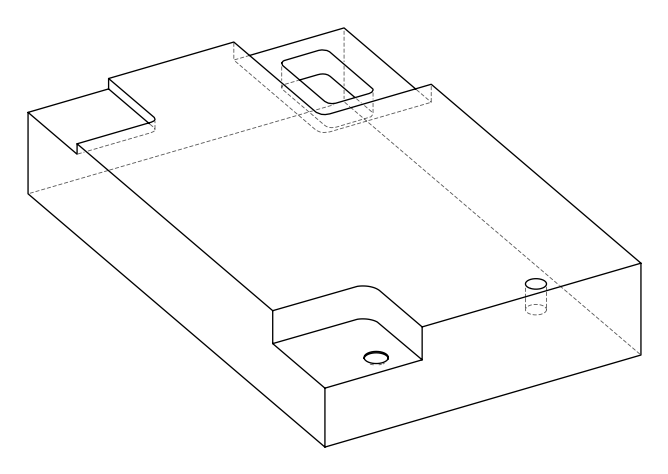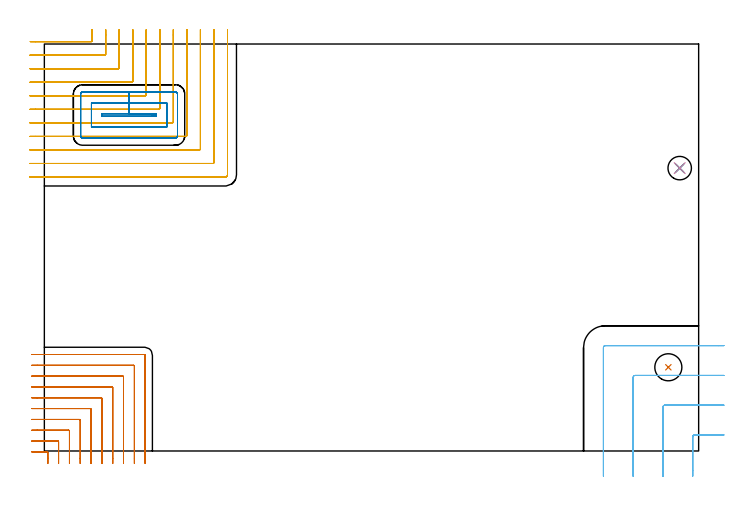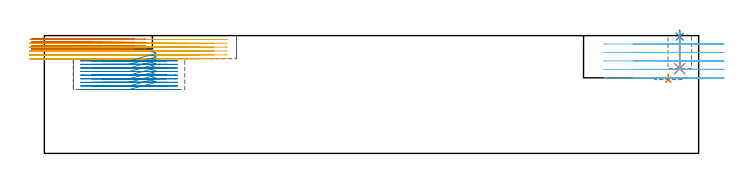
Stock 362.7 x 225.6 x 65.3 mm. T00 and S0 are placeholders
(PLAN: 8 operations, 6 tool changes, 34.3 min)
(1 INDEXABLE_INSERT_DRILL_BLIND_HOLE_FROM_SOLID | STEP1POCKET | UGT0302_001 | 0.02 min | 4303 mm3)
(2 SPOT_DRILL | STEP1POCKET_1 | NXT0321_9005460120000 | 0.03 min | 2 mm3)
(3 DRILL_BLIND_HOLE_INTO_CENTER | STEP1POCKET_1 | NXT0301_055 | 0.08 min | 951 mm3)
(4 DRILL_TO_ENLARGE_BLIND_HOLE | STEP1POCKET_1 | UGT0301_374 | 0.08 min | 1470 mm3)
(5 MILL_CORNER_NOTCH_RECTANGULAR | CORNER_NOTCH_RECTANGULAR | NXT0201_013 | Follow Part, ap 2.5, ae 75% | 16.88 min | 107185 mm3)
(6 MILL_CORNER_NOTCH_RECTANGULAR_1 | CORNER_NOTCH_RECTANGULAR_1 | UGT0201_105 | Follow Part, ap 5.5, ae 75% | 4.03 min | 98760 mm3)
(7 MILL_CORNER_NOTCH_RECTANGULAR_2 | CORNER_NOTCH_RECTANGULAR_2 | NXT0201_009 | Follow Part, ap 2, ae 75% | 6.33 min | 25461 mm3)
(8 MILL_RECTANGULAR_POCKET | POCKET_RECTANGULAR_STRAIGHT | NXT0201_009 | Follow Part, ap 2, ae 75% | 6.88 min | 34975 mm3)
(TOOL UGT0302_001 | Indexable Insert Drill 15mm | D15 PA180 FL50 Z2)
(TOOL NXT0321_9005460120000 | NC Spot Drill, 142deg, 12mm, Carbide, Uncoated | D12 PA142 FL30 Z2)
(TOOL NXT0301_055 | Carbide Drill 8.4mm [860.1-0840-042A1-MM 2214] | D8.4 PA140 FL61 Z2)
(TOOL UGT0301_374 | Twist Drill Flat Bottom 13 mm | D13 PA180 FL101 Z2)
(TOOL NXT0201_013 | ENDMILL 10mm | D10 FL30 Z4)
(TOOL UGT0201_105 | End Mill 22 mm | D22 FL25 Z2)
(TOOL NXT0201_009 | ENDMILL 8mm [2P460-0800-NA 1630] | D8 FL26 Z6)
(OP 1 INDEXABLE_INSERT_DRILL_BLIND_HOLE_FROM_SOLID)
G17 G21 G94 G90
T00 M6
G54
G17 G0 G90 X345.9 Y46.4 S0 M3
G43 Z75.3 H0
G94 G81 G98 Z40.9 F250. R43.9
G80
M5
M2
(OP 2 SPOT_DRILL)
G17 G21 G94 G90
T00 M6
G54
G17 G0 G90 X352.2 Y156.8 S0 M3
G43 Z75.3 H0
G94 G81 G98 Z64.74 F250. R68.3
G80
M5
M2
(OP 3 DRILL_BLIND_HOLE_INTO_CENTER)
G17 G21 G94 G90
T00 M6
G54
G17 G0 G90 X352.2 Y156.8 S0 M3
G43 Z75.3 H1
G94 G81 G98 Z47. F250. R67.3
G80
M5
M2
(OP 4 DRILL_TO_ENLARGE_BLIND_HOLE)
G17 G21 G94 G90
T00 M6
G54
G17 G0 G90 X352.2 Y156.8 S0 M3
G43 Z75.3 H0
G94 G81 G98 Z47. F250. R67.3
G80
M5
M2
(OP 5 MILL_CORNER_NOTCH_RECTANGULAR)
G17 G21 G94 G90
T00 M6
G54
G17 G0 G90 X-7.828 Y226.9 S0 M3
G43 Z75.3 H0
Z63.167
G94 G1 X-4.828 F250.
X26.005 F500.
G3 X26.5 Y227.395 R0.5
G1 Y230.6
Y233.6 F250.
G0 Z75.3
X-8. Y219.4
Z63.167
G1 X-5.
X33.505 F500.
G3 X34. Y219.895 R0.5
G1 Y230.6
Y233.6 F250.
G0 Z75.3
X-8. Y211.9
Z63.167
G1 X-5.
X41.005 F500.
G3 X41.5 Y212.395 R0.5
G1 Y230.6
Y233.6 F250.
G0 Z75.3
X-8. Y204.4
Z63.167
G1 X-5.
X48.505 F500.
G3 X49. Y204.895 R0.5
G1 Y230.6
Y233.6 F250.
G0 Z75.3
X-8. Y196.9
Z63.167
G1 X-5.
X56.004 F500.
G3 X56.5 Y197.396 R0.5
G1 Y230.6
Y233.6 F250.
G0 Z75.3
X-8. Y189.4
Z63.167
G1 X-5.
X63.504 F500.
G3 X64. Y189.896 R0.5
G1 Y230.6
Y233.6 F250.
G0 Z75.3
X-8. Y181.9
Z63.167
G1 X-5.
X71.004 F500.
G3 X71.5 Y182.396 R0.5
G1 Y230.6
Y233.6 F250.
G0 Z75.3
X-8. Y174.4
Z63.167
G1 X-5.
X78.504 F500.
G3 X79. Y174.896 R0.5
G1 Y230.6
Y233.6 F250.
G0 Z75.3
X-8. Y166.9
Z63.167
G1 X-5.
X86.003 F500.
G3 X86.5 Y167.397 R0.5
G1 Y230.6
Y233.6 F250.
G0 Z75.3
X-8. Y159.4
Z63.167
G1 X-5.
X93.503 F500.
G3 X94. Y159.897 R0.5
G1 Y230.6
Y233.6 F250.
G0 Z75.3
X-8. Y151.9
Z63.167
G1 X-5.
X100.4 F500.
G3 X101.5 Y153. R1.1
G1 Y230.6
Y233.6 F250.
G0 Z75.3
X-7.828 Y226.9
Z61.033
G1 X-4.828
X26.005 F500.
G3 X26.5 Y227.395 R0.5
G1 Y230.6
Y233.6 F250.
G0 Z75.3
X-8. Y219.4
Z61.033
G1 X-5.
X33.505 F500.
G3 X34. Y219.895 R0.5
G1 Y230.6
Y233.6 F250.
G0 Z75.3
X-8. Y211.9
Z61.033
G1 X-5.
X41.005 F500.
G3 X41.5 Y212.395 R0.5
G1 Y230.6
Y233.6 F250.
G0 Z75.3
X-8. Y204.4
Z61.033
G1 X-5.
X48.505 F500.
G3 X49. Y204.895 R0.5
G1 Y230.6
Y233.6 F250.
G0 Z75.3
X-8. Y196.9
Z61.033
G1 X-5.
X56.004 F500.
G3 X56.5 Y197.396 R0.5
G1 Y230.6
Y233.6 F250.
G0 Z75.3
X-8. Y189.4
Z61.033
G1 X-5.
X63.504 F500.
G3 X64. Y189.896 R0.5
G1 Y230.6
Y233.6 F250.
G0 Z75.3
X-8. Y181.9
Z61.033
G1 X-5.
X71.004 F500.
G3 X71.5 Y182.396 R0.5
G1 Y230.6
Y233.6 F250.
G0 Z75.3
X-8. Y174.4
Z61.033
G1 X-5.
X78.504 F500.
G3 X79. Y174.896 R0.5
G1 Y230.6
Y233.6 F250.
G0 Z75.3
X-8. Y166.9
Z61.033
G1 X-5.
X86.003 F500.
G3 X86.5 Y167.397 R0.5
G1 Y230.6
Y233.6 F250.
G0 Z75.3
X-8. Y159.4
Z61.033
G1 X-5.
X93.503 F500.
G3 X94. Y159.897 R0.5
G1 Y230.6
Y233.6 F250.
G0 Z75.3
X-8. Y151.9
Z61.033
G1 X-5.
X100.4 F500.
G3 X101.5 Y153. R1.1
G1 Y230.6
Y233.6 F250.
G0 Z75.3
X-7.828 Y226.9
Z58.9
G1 X-4.828
X26.005 F500.
G3 X26.5 Y227.395 R0.5
G1 Y230.6
Y233.6 F250.
G0 Z75.3
X-8. Y219.4
Z58.9
G1 X-5.
X33.505 F500.
G3 X34. Y219.895 R0.5
G1 Y230.6
Y233.6 F250.
G0 Z75.3
X-8. Y211.9
Z58.9
G1 X-5.
X41.005 F500.
G3 X41.5 Y212.395 R0.5
G1 Y230.6
Y233.6 F250.
G0 Z75.3
X-8. Y204.4
Z58.9
G1 X-5.
X48.505 F500.
G3 X49. Y204.895 R0.5
G1 Y230.6
Y233.6 F250.
G0 Z75.3
X-8. Y196.9
Z58.9
G1 X-5.
X56.004 F500.
G3 X56.5 Y197.396 R0.5
G1 Y230.6
Y233.6 F250.
G0 Z75.3
X-8. Y189.4
Z58.9
G1 X-5.
X63.504 F500.
G3 X64. Y189.896 R0.5
G1 Y230.6
Y233.6 F250.
G0 Z75.3
X-8. Y181.9
Z58.9
G1 X-5.
X71.004 F500.
G3 X71.5 Y182.396 R0.5
G1 Y230.6
Y233.6 F250.
G0 Z75.3
X-8. Y174.4
Z58.9
G1 X-5.
X78.504 F500.
G3 X79. Y174.896 R0.5
G1 Y230.6
Y233.6 F250.
G0 Z75.3
X-8. Y166.9
Z58.9
G1 X-5.
X86.003 F500.
G3 X86.5 Y167.397 R0.5
G1 Y230.6
Y233.6 F250.
G0 Z75.3
X-8. Y159.4
Z58.9
G1 X-5.
X93.503 F500.
G3 X94. Y159.897 R0.5
G1 Y230.6
Y233.6 F250.
G0 Z75.3
X-8. Y151.9
Z58.9
G1 X-5.
X100.4 F500.
G3 X101.5 Y153. R1.1
G1 Y230.6
Y233.6 F250.
G0 Z75.3
X-7.828 Y226.9
Z56.767
G1 X-4.828
X26.005 F500.
G3 X26.5 Y227.395 R0.5
G1 Y230.6
Y233.6 F250.
G0 Z75.3
X-8. Y219.4
Z56.767
G1 X-5.
X33.505 F500.
G3 X34. Y219.895 R0.5
G1 Y230.6
Y233.6 F250.
G0 Z75.3
X-8. Y211.9
Z56.767
G1 X-5.
X41.005 F500.
G3 X41.5 Y212.395 R0.5
G1 Y230.6
Y233.6 F250.
G0 Z75.3
X-8. Y204.4
Z56.767
G1 X-5.
X48.505 F500.
G3 X49. Y204.895 R0.5
G1 Y230.6
Y233.6 F250.
G0 Z75.3
X-8. Y196.9
Z56.767
G1 X-5.
X56.004 F500.
G3 X56.5 Y197.396 R0.5
G1 Y230.6
Y233.6 F250.
G0 Z75.3
X-8. Y189.4
Z56.767
G1 X-5.
X63.504 F500.
G3 X64. Y189.896 R0.5
G1 Y230.6
Y233.6 F250.
G0 Z75.3
X-8. Y181.9
Z56.767
G1 X-5.
X71.004 F500.
G3 X71.5 Y182.396 R0.5
G1 Y230.6
Y233.6 F250.
G0 Z75.3
X-8. Y174.4
Z56.767
G1 X-5.
X78.504 F500.
G3 X79. Y174.896 R0.5
G1 Y230.6
Y233.6 F250.
G0 Z75.3
X-8. Y166.9
Z56.767
G1 X-5.
X86.003 F500.
G3 X86.5 Y167.397 R0.5
G1 Y230.6
Y233.6 F250.
G0 Z75.3
X-8. Y159.4
Z56.767
G1 X-5.
X93.503 F500.
G3 X94. Y159.897 R0.5
G1 Y230.6
Y233.6 F250.
G0 Z75.3
X-8. Y151.9
Z56.767
G1 X-5.
X100.4 F500.
G3 X101.5 Y153. R1.1
G1 Y230.6
Y233.6 F250.
G0 Z75.3
X-7.828 Y226.9
Z54.633
G1 X-4.828
X26.005 F500.
G3 X26.5 Y227.395 R0.5
G1 Y230.6
Y233.6 F250.
G0 Z75.3
X-8. Y219.4
Z54.633
G1 X-5.
X33.505 F500.
G3 X34. Y219.895 R0.5
G1 Y230.6
Y233.6 F250.
G0 Z75.3
X-8. Y211.9
Z54.633
G1 X-5.
X41.005 F500.
G3 X41.5 Y212.395 R0.5
G1 Y230.6
Y233.6 F250.
G0 Z75.3
X-8. Y204.4
Z54.633
G1 X-5.
X48.505 F500.
G3 X49. Y204.895 R0.5
G1 Y230.6
Y233.6 F250.
G0 Z75.3
X-8. Y196.9
Z54.633
G1 X-5.
X56.004 F500.
G3 X56.5 Y197.396 R0.5
G1 Y230.6
Y233.6 F250.
G0 Z75.3
X-8. Y189.4
Z54.633
G1 X-5.
X63.504 F500.
G3 X64. Y189.896 R0.5
G1 Y230.6
Y233.6 F250.
G0 Z75.3
X-8. Y181.9
Z54.633
G1 X-5.
X71.004 F500.
G3 X71.5 Y182.396 R0.5
G1 Y230.6
Y233.6 F250.
G0 Z75.3
X-8. Y174.4
Z54.633
G1 X-5.
X78.504 F500.
G3 X79. Y174.896 R0.5
G1 Y230.6
Y233.6 F250.
G0 Z75.3
X-8. Y166.9
Z54.633
G1 X-5.
X86.003 F500.
G3 X86.5 Y167.397 R0.5
G1 Y230.6
Y233.6 F250.
G0 Z75.3
X-8. Y159.4
Z54.633
G1 X-5.
X93.503 F500.
G3 X94. Y159.897 R0.5
G1 Y230.6
Y233.6 F250.
G0 Z75.3
X-8. Y151.9
Z54.633
G1 X-5.
X100.4 F500.
G3 X101.5 Y153. R1.1
G1 Y230.6
Y233.6 F250.
G0 Z75.3
X-7.828 Y226.9
Z52.5
G1 X-4.828
X26.005 F500.
G3 X26.5 Y227.395 R0.5
G1 Y230.6
Y233.6 F250.
G0 Z75.3
X-8. Y219.4
Z52.5
G1 X-5.
X33.505 F500.
G3 X34. Y219.895 R0.5
G1 Y230.6
Y233.6 F250.
G0 Z75.3
X-8. Y211.9
Z52.5
G1 X-5.
X41.005 F500.
G3 X41.5 Y212.395 R0.5
G1 Y230.6
Y233.6 F250.
G0 Z75.3
X-8. Y204.4
Z52.5
G1 X-5.
X48.505 F500.
G3 X49. Y204.895 R0.5
G1 Y230.6
Y233.6 F250.
G0 Z75.3
X-8. Y196.9
Z52.5
G1 X-5.
X56.004 F500.
G3 X56.5 Y197.396 R0.5
G1 Y230.6
Y233.6 F250.
G0 Z75.3
X-8. Y189.4
Z52.5
G1 X-5.
X63.504 F500.
G3 X64. Y189.896 R0.5
G1 Y230.6
Y233.6 F250.
G0 Z75.3
X-8. Y181.9
Z52.5
G1 X-5.
X71.004 F500.
G3 X71.5 Y182.396 R0.5
G1 Y230.6
Y233.6 F250.
G0 Z75.3
X-8. Y174.4
Z52.5
G1 X-5.
X78.504 F500.
G3 X79. Y174.896 R0.5
G1 Y230.6
Y233.6 F250.
G0 Z75.3
X-8. Y166.9
Z52.5
G1 X-5.
X86.003 F500.
G3 X86.5 Y167.397 R0.5
G1 Y230.6
Y233.6 F250.
G0 Z75.3
X-8. Y159.4
Z52.5
G1 X-5.
X93.503 F500.
G3 X94. Y159.897 R0.5
G1 Y230.6
Y233.6 F250.
G0 Z75.3
X-8. Y151.9
Z52.5
G1 X-5.
X100.4 F500.
G3 X101.5 Y153. R1.1
G1 Y230.6
Y233.6 F250.
G0 Z75.3
M5
M2
(OP 6 MILL_CORNER_NOTCH_RECTANGULAR_1)
G17 G21 G94 G90
T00 M6
G54
G17 G0 G90 X376.7 Y8.9 S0 M3
G43 Z75.3 H0
Z60.62
G94 G1 X373.7 F250.
X360.495 F500.
G3 X359.4 Y7.805 R1.1
G1 Y-11.
Y-14. F250.
G0 Z75.3
X376.7 Y25.4
Z60.62
G1 X373.7
X343.995 F500.
G3 X342.9 Y24.305 R1.1
G1 Y-11.
Y-14. F250.
G0 Z75.3
X376.7 Y41.9
Z60.62
G1 X373.7
X327.495 F500.
G3 X326.4 Y40.805 R1.1
G1 Y-11.
Y-14. F250.
G0 Z75.3
X376.7 Y58.4
Z60.62
G1 X373.7
X310.995 F500.
G3 X309.9 Y57.305 R1.1
G1 Y-11.
Y-14. F250.
G0 Z75.3
X376.7 Y8.9
Z55.94
G1 X373.7
X360.495 F500.
G3 X359.4 Y7.805 R1.1
G1 Y-11.
Y-14. F250.
G0 Z75.3
X376.7 Y25.4
Z55.94
G1 X373.7
X343.995 F500.
G3 X342.9 Y24.305 R1.1
G1 Y-11.
Y-14. F250.
G0 Z75.3
X376.7 Y41.9
Z55.94
G1 X373.7
X327.495 F500.
G3 X326.4 Y40.805 R1.1
G1 Y-11.
Y-14. F250.
G0 Z75.3
X376.7 Y58.4
Z55.94
G1 X373.7
X310.995 F500.
G3 X309.9 Y57.305 R1.1
G1 Y-11.
Y-14. F250.
G0 Z75.3
X376.7 Y8.9
Z51.26
G1 X373.7
X360.495 F500.
G3 X359.4 Y7.805 R1.1
G1 Y-11.
Y-14. F250.
G0 Z75.3
X376.7 Y25.4
Z51.26
G1 X373.7
X343.995 F500.
G3 X342.9 Y24.305 R1.1
G1 Y-11.
Y-14. F250.
G0 Z75.3
X376.7 Y41.9
Z51.26
G1 X373.7
X327.495 F500.
G3 X326.4 Y40.805 R1.1
G1 Y-11.
Y-14. F250.
G0 Z75.3
X376.7 Y58.4
Z51.26
G1 X373.7
X310.995 F500.
G3 X309.9 Y57.305 R1.1
G1 Y-11.
Y-14. F250.
G0 Z75.3
X376.7 Y8.9
Z46.58
G1 X373.7
X360.495 F500.
G3 X359.4 Y7.805 R1.1
G1 Y-11.
Y-14. F250.
G0 Z75.3
X376.7 Y25.4
Z46.58
G1 X373.7
X343.995 F500.
G3 X342.9 Y24.305 R1.1
G1 Y-11.
Y-14. F250.
G0 Z75.3
X376.7 Y41.9
Z46.58
G1 X373.7
X327.495 F500.
G3 X326.4 Y40.805 R1.1
G1 Y-11.
Y-14. F250.
G0 Z75.3
X376.7 Y58.4
Z46.58
G1 X373.7
X310.995 F500.
G3 X309.9 Y57.305 R1.1
G1 Y-11.
Y-14. F250.
G0 Z75.3
X376.7 Y8.9
Z41.9
G1 X373.7
X360.495 F500.
G3 X359.4 Y7.805 R1.1
G1 Y-11.
Y-14. F250.
G0 Z75.3
X376.7 Y25.4
Z41.9
G1 X373.7
X343.995 F500.
G3 X342.9 Y24.305 R1.1
G1 Y-11.
Y-14. F250.
G0 Z75.3
X376.7 Y41.9
Z41.9
G1 X373.7
X327.495 F500.
G3 X326.4 Y40.805 R1.1
G1 Y-11.
Y-14. F250.
G0 Z75.3
X376.7 Y58.4
Z41.9
G1 X373.7
X310.995 F500.
G3 X309.9 Y57.305 R1.1
G1 Y-11.
Y-14. F250.
G0 Z75.3
M5
M2
(OP 7 MILL_CORNER_NOTCH_RECTANGULAR_2)
G17 G21 G94 G90
T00 M6
G54
G17 G0 G90 X1.9 Y-7. S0 M3
G43 Z75.3 H1
Z63.45
G94 G1 Y-4. F250.
Y-0.896 F500.
G3 X1.504 Y-0.5 R0.4
G1 X-3.969
X-6.969 F250.
G0 Z75.3
X7.9 Y-7.
Z63.45
G1 Y-4.
Y5.104 F500.
G3 X7.504 Y5.5 R0.4
G1 X-4.
X-7. F250.
G0 Z75.3
X13.9 Y-7.
Z63.45
G1 Y-4.
Y11.104 F500.
G3 X13.504 Y11.5 R0.4
G1 X-4.
X-7. F250.
G0 Z75.3
X19.9 Y-7.
Z63.45
G1 Y-4.
Y17.103 F500.
G3 X19.503 Y17.5 R0.4
G1 X-4.
X-7. F250.
G0 Z75.3
X25.9 Y-7.
Z63.45
G1 Y-4.
Y23.103 F500.
G3 X25.503 Y23.5 R0.4
G1 X-4.
X-7. F250.
G0 Z75.3
X31.9 Y-7.
Z63.45
G1 Y-4.
Y29.103 F500.
G3 X31.503 Y29.5 R0.4
G1 X-4.
X-7. F250.
G0 Z75.3
X37.9 Y-7.
Z63.45
G1 Y-4.
Y35.103 F500.
G3 X37.503 Y35.5 R0.4
G1 X-4.
X-7. F250.
G0 Z75.3
X43.9 Y-7.
Z63.45
G1 Y-4.
Y41.103 F500.
G3 X43.503 Y41.5 R0.4
G1 X-4.
X-7. F250.
G0 Z75.3
X49.9 Y-7.
Z63.45
G1 Y-4.
Y47.103 F500.
G3 X49.503 Y47.5 R0.4
G1 X-4.
X-7. F250.
G0 Z75.3
X55.9 Y-7.
Z63.45
G1 Y-4.
Y53.103 F500.
G3 X55.503 Y53.5 R0.4
G1 X-4.
X-7. F250.
G0 Z75.3
X1.9 Y-7.
Z61.6
G1 Y-4.
Y-0.896 F500.
G3 X1.504 Y-0.5 R0.4
G1 X-3.969
X-6.969 F250.
G0 Z75.3
X7.9 Y-7.
Z61.6
G1 Y-4.
Y5.104 F500.
G3 X7.504 Y5.5 R0.4
G1 X-4.
X-7. F250.
G0 Z75.3
X13.9 Y-7.
Z61.6
G1 Y-4.
Y11.104 F500.
G3 X13.504 Y11.5 R0.4
G1 X-4.
X-7. F250.
G0 Z75.3
X19.9 Y-7.
Z61.6
G1 Y-4.
Y17.103 F500.
G3 X19.503 Y17.5 R0.4
G1 X-4.
X-7. F250.
G0 Z75.3
X25.9 Y-7.
Z61.6
G1 Y-4.
Y23.103 F500.
G3 X25.503 Y23.5 R0.4
G1 X-4.
X-7. F250.
G0 Z75.3
X31.9 Y-7.
Z61.6
G1 Y-4.
Y29.103 F500.
G3 X31.503 Y29.5 R0.4
G1 X-4.
X-7. F250.
G0 Z75.3
X37.9 Y-7.
Z61.6
G1 Y-4.
Y35.103 F500.
G3 X37.503 Y35.5 R0.4
G1 X-4.
X-7. F250.
G0 Z75.3
X43.9 Y-7.
Z61.6
G1 Y-4.
Y41.103 F500.
G3 X43.503 Y41.5 R0.4
G1 X-4.
X-7. F250.
G0 Z75.3
X49.9 Y-7.
Z61.6
G1 Y-4.
Y47.103 F500.
G3 X49.503 Y47.5 R0.4
G1 X-4.
X-7. F250.
G0 Z75.3
X55.9 Y-7.
Z61.6
G1 Y-4.
Y53.103 F500.
G3 X55.503 Y53.5 R0.4
G1 X-4.
X-7. F250.
G0 Z75.3
X1.9 Y-7.
Z59.75
G1 Y-4.
Y-0.896 F500.
G3 X1.504 Y-0.5 R0.4
G1 X-3.969
X-6.969 F250.
G0 Z75.3
X7.9 Y-7.
Z59.75
G1 Y-4.
Y5.104 F500.
G3 X7.504 Y5.5 R0.4
G1 X-4.
X-7. F250.
G0 Z75.3
X13.9 Y-7.
Z59.75
G1 Y-4.
Y11.104 F500.
G3 X13.504 Y11.5 R0.4
G1 X-4.
X-7. F250.
G0 Z75.3
X19.9 Y-7.
Z59.75
G1 Y-4.
Y17.103 F500.
G3 X19.503 Y17.5 R0.4
G1 X-4.
X-7. F250.
G0 Z75.3
X25.9 Y-7.
Z59.75
G1 Y-4.
Y23.103 F500.
G3 X25.503 Y23.5 R0.4
G1 X-4.
X-7. F250.
G0 Z75.3
X31.9 Y-7.
Z59.75
G1 Y-4.
Y29.103 F500.
G3 X31.503 Y29.5 R0.4
G1 X-4.
X-7. F250.
G0 Z75.3
X37.9 Y-7.
Z59.75
G1 Y-4.
Y35.103 F500.
G3 X37.503 Y35.5 R0.4
G1 X-4.
X-7. F250.
G0 Z75.3
X43.9 Y-7.
Z59.75
G1 Y-4.
Y41.103 F500.
G3 X43.503 Y41.5 R0.4
G1 X-4.
X-7. F250.
G0 Z75.3
X49.9 Y-7.
Z59.75
G1 Y-4.
Y47.103 F500.
G3 X49.503 Y47.5 R0.4
G1 X-4.
X-7. F250.
G0 Z75.3
X55.9 Y-7.
Z59.75
G1 Y-4.
Y53.103 F500.
G3 X55.503 Y53.5 R0.4
G1 X-4.
X-7. F250.
G0 Z75.3
X1.9 Y-7.
Z57.9
G1 Y-4.
Y-0.896 F500.
G3 X1.504 Y-0.5 R0.4
G1 X-3.969
X-6.969 F250.
G0 Z75.3
X7.9 Y-7.
Z57.9
G1 Y-4.
Y5.104 F500.
G3 X7.504 Y5.5 R0.4
G1 X-4.
X-7. F250.
G0 Z75.3
X13.9 Y-7.
Z57.9
G1 Y-4.
Y11.104 F500.
G3 X13.504 Y11.5 R0.4
G1 X-4.
X-7. F250.
G0 Z75.3
X19.9 Y-7.
Z57.9
G1 Y-4.
Y17.103 F500.
G3 X19.503 Y17.5 R0.4
G1 X-4.
X-7. F250.
G0 Z75.3
X25.9 Y-7.
Z57.9
G1 Y-4.
Y23.103 F500.
G3 X25.503 Y23.5 R0.4
G1 X-4.
X-7. F250.
G0 Z75.3
X31.9 Y-7.
Z57.9
G1 Y-4.
Y29.103 F500.
G3 X31.503 Y29.5 R0.4
G1 X-4.
X-7. F250.
G0 Z75.3
X37.9 Y-7.
Z57.9
G1 Y-4.
Y35.103 F500.
G3 X37.503 Y35.5 R0.4
G1 X-4.
X-7. F250.
G0 Z75.3
X43.9 Y-7.
Z57.9
G1 Y-4.
Y41.103 F500.
G3 X43.503 Y41.5 R0.4
G1 X-4.
X-7. F250.
G0 Z75.3
X49.9 Y-7.
Z57.9
G1 Y-4.
Y47.103 F500.
G3 X49.503 Y47.5 R0.4
G1 X-4.
X-7. F250.
G0 Z75.3
X55.9 Y-7.
Z57.9
G1 Y-4.
Y53.103 F500.
G3 X55.503 Y53.5 R0.4
G1 X-4.
X-7. F250.
G0 Z75.3
M5
M2
(OP 8 MILL_RECTANGULAR_POCKET)
G17 G21 G94 G90
T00 M6
G54
G17 G0 G90 X59.515 Y185.5 S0 M3
G43 Z75.3 H1
Z56.34
G94 G1 X61.8 Z55.728 F250.
Y187. Z55.326
X46.95 Z51.347
X32.1 F500.
Y185.5
X61.8
Y187.
X46.95
Y193.
X26.1
Y179.5
X67.8
Y193.
X46.95
Y199.
X21.2
G3 X20.1 Y197.9 R1.1
G1 Y174.6
G3 X21.2 Y173.5 R1.1
G1 X72.7
G3 X73.8 Y174.6 R1.1
G1 Y197.9
G3 X72.7 Y199. R1.1
G1 X46.95
X45.95
G0 X59.515 Y185.5 Z54.347
G1 X61.8 Z53.734 F250.
Y187. Z53.332
X46.95 Z49.353
X32.1 F500.
Y185.5
X61.8
Y187.
X46.95
Y193.
X26.1
Y179.5
X67.8
Y193.
X46.95
Y199.
X21.2
G3 X20.1 Y197.9 R1.1
G1 Y174.6
G3 X21.2 Y173.5 R1.1
G1 X72.7
G3 X73.8 Y174.6 R1.1
G1 Y197.9
G3 X72.7 Y199. R1.1
G1 X46.95
X45.95
G0 X59.515 Y185.5 Z52.353
G1 X61.8 Z51.741 F250.
Y187. Z51.339
X46.95 Z47.36
X32.1 F500.
Y185.5
X61.8
Y187.
X46.95
Y193.
X26.1
Y179.5
X67.8
Y193.
X46.95
Y199.
X21.2
G3 X20.1 Y197.9 R1.1
G1 Y174.6
G3 X21.2 Y173.5 R1.1
G1 X72.7
G3 X73.8 Y174.6 R1.1
G1 Y197.9
G3 X72.7 Y199. R1.1
G1 X46.95
X45.95
G0 X59.515 Y185.5 Z50.36
G1 X61.8 Z49.748 F250.
Y187. Z49.346
X46.95 Z45.367
X32.1 F500.
Y185.5
X61.8
Y187.
X46.95
Y193.
X26.1
Y179.5
X67.8
Y193.
X46.95
Y199.
X21.2
G3 X20.1 Y197.9 R1.1
G1 Y174.6
G3 X21.2 Y173.5 R1.1
G1 X72.7
G3 X73.8 Y174.6 R1.1
G1 Y197.9
G3 X72.7 Y199. R1.1
G1 X46.95
X45.95
G0 X59.515 Y185.5 Z48.367
G1 X61.8 Z47.754 F250.
Y187. Z47.352
X46.95 Z43.373
X32.1 F500.
Y185.5
X61.8
Y187.
X46.95
Y193.
X26.1
Y179.5
X67.8
Y193.
X46.95
Y199.
X21.2
G3 X20.1 Y197.9 R1.1
G1 Y174.6
G3 X21.2 Y173.5 R1.1
G1 X72.7
G3 X73.8 Y174.6 R1.1
G1 Y197.9
G3 X72.7 Y199. R1.1
G1 X46.95
X45.95
G0 X59.515 Y185.5 Z46.373
G1 X61.8 Z45.761 F250.
Y187. Z45.359
X46.95 Z41.38
X32.1 F500.
Y185.5
X61.8
Y187.
X46.95
Y193.
X26.1
Y179.5
X67.8
Y193.
X46.95
Y199.
X21.2
G3 X20.1 Y197.9 R1.1
G1 Y174.6
G3 X21.2 Y173.5 R1.1
G1 X72.7
G3 X73.8 Y174.6 R1.1
G1 Y197.9
G3 X72.7 Y199. R1.1
G1 X46.95
X45.95
G0 X59.515 Y185.5 Z44.38
G1 X61.8 Z43.768 F250.
Y187. Z43.366
X46.95 Z39.387
X32.1 F500.
Y185.5
X61.8
Y187.
X46.95
Y193.
X26.1
Y179.5
X67.8
Y193.
X46.95
Y199.
X21.2
G3 X20.1 Y197.9 R1.1
G1 Y174.6
G3 X21.2 Y173.5 R1.1
G1 X72.7
G3 X73.8 Y174.6 R1.1
G1 Y197.9
G3 X72.7 Y199. R1.1
G1 X46.95
X45.95
G0 X59.515 Y185.5 Z42.387
G1 X61.8 Z41.774 F250.
Y187. Z41.372
X46.95 Z37.393
X32.1 F500.
Y185.5
X61.8
Y187.
X46.95
Y193.
X26.1
Y179.5
X67.8
Y193.
X46.95
Y199.
X21.2
G3 X20.1 Y197.9 R1.1
G1 Y174.6
G3 X21.2 Y173.5 R1.1
G1 X72.7
G3 X73.8 Y174.6 R1.1
G1 Y197.9
G3 X72.7 Y199. R1.1
G1 X46.95
X45.95
G0 X59.515 Y185.5 Z40.393
G1 X61.8 Z39.781 F250.
Y187. Z39.379
X46.95 Z35.4
X32.1 F500.
Y185.5
X61.8
Y187.
X46.95
Y193.
X26.1
Y179.5
X67.8
Y193.
X46.95
Y199.
X21.2
G3 X20.1 Y197.9 R1.1
G1 Y174.6
G3 X21.2 Y173.5 R1.1
G1 X72.7
G3 X73.8 Y174.6 R1.1
G1 Y197.9
G3 X72.7 Y199. R1.1
G1 X46.95
X45.95
G0 Z75.3
M5
M2
